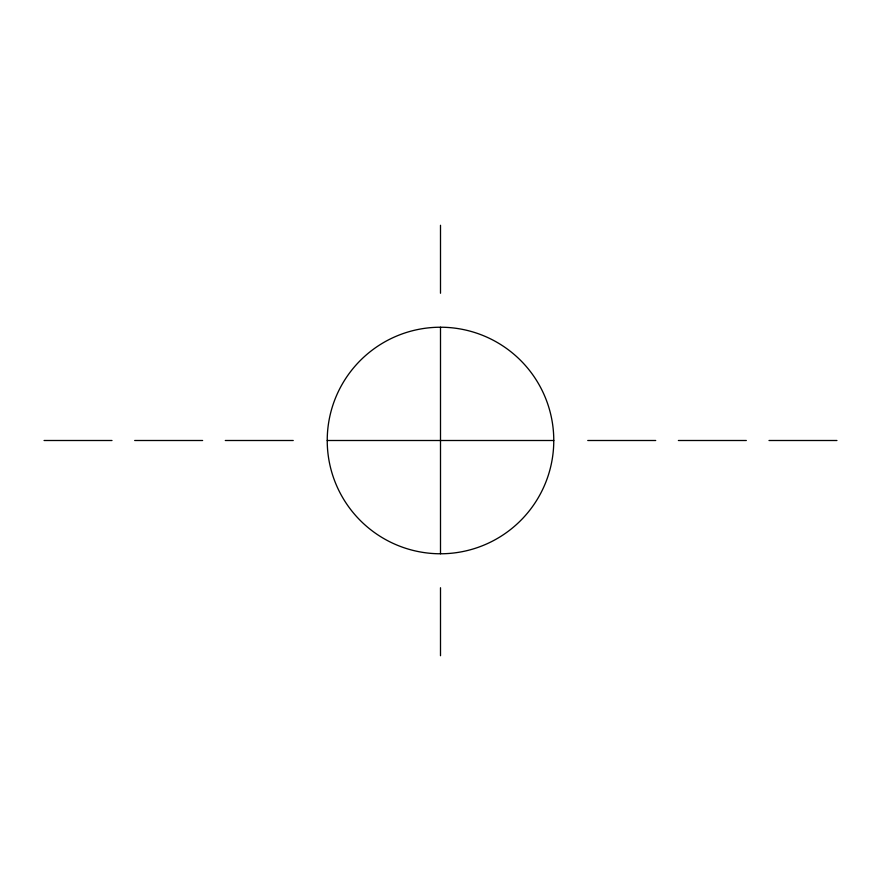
<?xml version="1.0" encoding="UTF-8"?>
<svg xmlns="http://www.w3.org/2000/svg" width="881" height="881" viewBox="0 0 881 881"><rect width="100%" height="100%" fill="white"/><g stroke="black" fill="none" stroke-linecap="round" stroke-linejoin="round"><path stroke-width="1.32" d="M44.05 440.5L112.008 440.5M134.672 440.5L202.63 440.5M225.283 440.5L293.252 440.5M327.225 440.5L553.775 440.5A113.275 113.275 0 0 0 383.863 342.401A113.275 113.275 0 0 0 383.863 538.599A113.275 113.275 0 0 0 553.775 440.5M587.748 440.5L655.717 440.5M678.37 440.5L746.328 440.5M768.992 440.5L836.95 440.5M440.5 225.283L440.5 293.252M440.5 327.225L440.5 553.775M440.5 587.748L440.5 655.717"/></g></svg>
